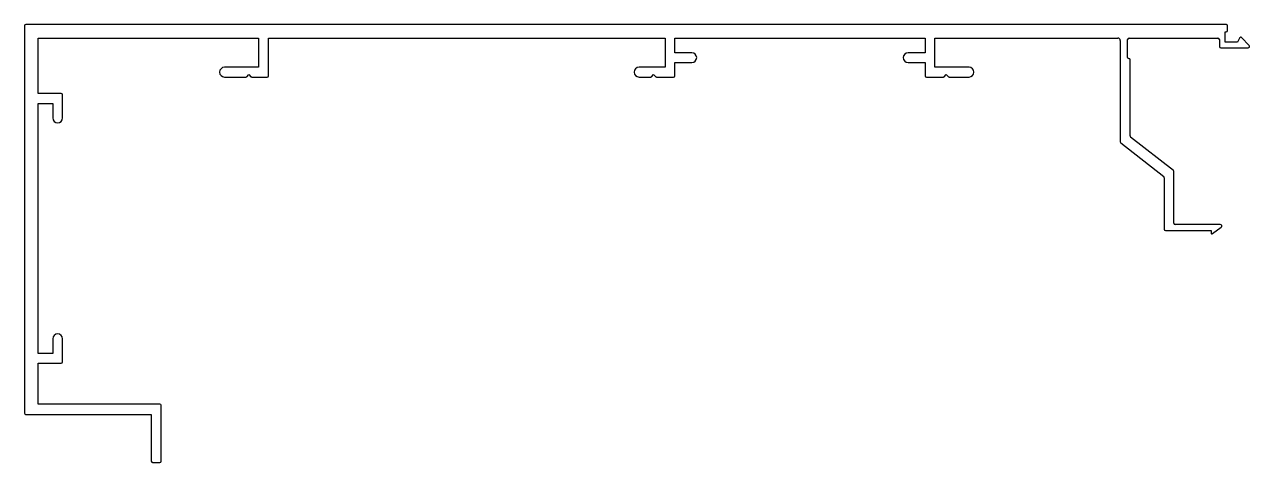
# Model space of a CAD drawing. Extents: x 2356 to 2607, y 1602 to 1692.
import ezdxf

# ---------------------------------------------------------------- set-up
doc = ezdxf.new("R2010")
doc.units = 0
doc.layers.get('0').update_dxf_attribs({"linetype": 'CONTINUOUS'})

msp = doc.modelspace()

# ---------------------------------------------------------------- linework, layer by layer
for p, q in [((2355.64, 1691.45), (2355.64, 1611.95)), ((2602.06, 1691.7), (2355.89, 1691.7)), ((2602.31, 1690.5), (2602.31, 1691.45)), ((2358.44, 1677.52), (2358.44, 1688.9)), ((2358.44, 1688.9), (2403.64, 1688.9)), ((2403.64, 1688.9), (2403.64, 1682.92)), ((2405.64, 1681.17), (2405.64, 1688.9)), ((2405.64, 1688.9), (2486.97, 1688.9)), ((2486.97, 1688.9), (2486.97, 1682.92)), ((2488.97, 1685.9), (2488.97, 1688.9)), ((2488.97, 1688.9), (2540.29, 1688.9)), ((2540.29, 1688.9), (2540.29, 1685.9)), ((2542.29, 1682.92), (2542.29, 1688.9)), ((2542.29, 1688.9), (2579.81, 1688.9)), ((2580.31, 1688.4), (2580.31, 1667.64)), ((2581.81, 1684.95), (2581.81, 1688.6)), ((2582.11, 1688.9), (2600.31, 1688.9)), ((2600.61, 1688.6), (2600.61, 1687.2)), ((2601.81, 1688.1), (2601.81, 1690.2)), ((2601.81, 1690.2), (2602.01, 1690.2)), ((2604.31, 1688.1), (2601.81, 1688.1)), ((2604.83, 1689), (2604.31, 1688.1)), ((2606.71, 1687.41), (2605.15, 1689.04)), ((2492.46, 1685.9), (2488.97, 1685.9)), ((2540.29, 1685.9), (2536.81, 1685.9)), ((2600.91, 1686.9), (2606.49, 1686.9)), ((2403.64, 1682.92), (2396.64, 1682.92)), ((2486.97, 1682.92), (2481.64, 1682.92)), ((2488.97, 1681.17), (2488.97, 1683.9)), ((2488.97, 1683.9), (2492.46, 1683.9)), ((2536.81, 1683.9), (2540.29, 1683.9)), ((2540.29, 1683.9), (2540.29, 1681.17)), ((2549.29, 1682.92), (2542.29, 1682.92)), ((2582.31, 1668.84), (2582.31, 1684.45)), ((2396.64, 1680.92), (2401.04, 1680.92)), ((2401.22, 1680.99), (2401.65, 1681.42)), ((2401.65, 1681.42), (2402.07, 1680.99)), ((2402.25, 1680.92), (2405.39, 1680.92)), ((2481.64, 1680.92), (2484.03, 1680.92)), ((2484.2, 1680.99), (2484.63, 1681.42)), ((2484.63, 1681.42), (2485.06, 1680.99)), ((2485.23, 1680.92), (2488.72, 1680.92)), ((2540.54, 1680.92), (2544.03, 1680.92)), ((2544.2, 1680.99), (2544.63, 1681.42)), ((2544.63, 1681.42), (2545.06, 1680.99)), ((2545.23, 1680.92), (2549.29, 1680.92)), ((2363.19, 1677.52), (2358.44, 1677.52)), ((2358.44, 1624.2), (2358.44, 1675.52)), ((2358.44, 1675.52), (2361.44, 1675.52)), ((2361.44, 1675.52), (2361.44, 1672.52)), ((2363.44, 1672.52), (2363.44, 1677.27)), ((2591.2, 1661.72), (2582.43, 1668.6)), ((2580.43, 1667.41), (2589.2, 1660.49)), ((2589.31, 1660.26), (2589.31, 1649.7)), ((2591.31, 1650.91), (2591.31, 1661.49)), ((2600.81, 1650.66), (2591.56, 1650.66)), ((2599.24, 1648.8), (2600.99, 1650.12)), ((2589.56, 1649.45), (2598.91, 1649.45)), ((2598.91, 1649.45), (2598.91, 1648.95)), ((2361.44, 1627.2), (2361.44, 1624.2)), ((2363.44, 1622.45), (2363.44, 1627.2)), ((2361.44, 1624.2), (2358.44, 1624.2)), ((2358.44, 1613.82), (2358.44, 1622.2)), ((2358.44, 1622.2), (2363.19, 1622.2)), ((2383.39, 1613.82), (2358.44, 1613.82)), ((2383.64, 1602.07), (2383.64, 1613.57)), ((2355.89, 1611.7), (2381.64, 1611.7)), ((2381.64, 1611.7), (2381.64, 1602.07)), ((2381.89, 1601.82), (2383.39, 1601.82))]:
    msp.add_line(p, q)
for centre, radius, start, end in [((2355.89, 1691.45), 0.25, 90, 180), ((2602.01, 1690.5), 0.3, 270, 0), ((2602.06, 1691.45), 0.25, 0, 90), ((2579.81, 1688.4), 0.5, 0, 90), ((2582.11, 1688.6), 0.3, 90, 180), ((2600.31, 1688.6), 0.3, 360, 90), ((2605.01, 1688.9), 0.2, 43.7397, 151.6151), ((2492.46, 1684.9), 1, 270, 90), ((2536.81, 1684.9), 1, 90, 270), ((2600.91, 1687.2), 0.3, 180, 270), ((2606.49, 1687.2), 0.3, 270, 43.7397), ((2396.64, 1681.92), 1, 90, 270), ((2481.64, 1681.92), 1, 90, 270), ((2549.29, 1681.92), 1, 270, 90), ((2582.06, 1684.95), 0.25, 180, 270), ((2582.06, 1684.45), 0.25, 0, 90), ((2401.04, 1681.17), 0.25, 270, 315), ((2402.25, 1681.17), 0.25, 225, 270), ((2405.39, 1681.17), 0.25, 270, 360), ((2484.03, 1681.17), 0.25, 270, 315), ((2485.23, 1681.17), 0.25, 225, 270), ((2488.72, 1681.17), 0.25, 270, 0), ((2540.54, 1681.17), 0.25, 180, 270), ((2544.03, 1681.17), 0.25, 270, 315), ((2545.23, 1681.17), 0.25, 225, 270), ((2363.19, 1677.27), 0.25, 0, 90), ((2362.44, 1672.52), 1, 180, 360), ((2582.61, 1668.84), 0.3, 180, 231.8992), ((2580.61, 1667.64), 0.3, 180, 231.737), ((2589.01, 1660.26), 0.3, 0, 51.737), ((2591.01, 1661.49), 0.3, 360, 51.8992), ((2591.56, 1650.91), 0.25, 180, 270), ((2600.81, 1650.36), 0.3, 306.9209, 90), ((2589.56, 1649.7), 0.25, 180, 270), ((2599.11, 1648.95), 0.2, 180, 308.2319), ((2362.44, 1627.2), 1, 0, 180), ((2363.19, 1622.45), 0.25, 270, 0), ((2383.39, 1613.57), 0.25, 0, 90), ((2355.89, 1611.95), 0.25, 180, 270), ((2381.89, 1602.07), 0.25, 180, 270), ((2383.39, 1602.07), 0.25, 270, 0)]:
    msp.add_arc(centre, radius, start, end)

doc.saveas('drawing.dxf')
